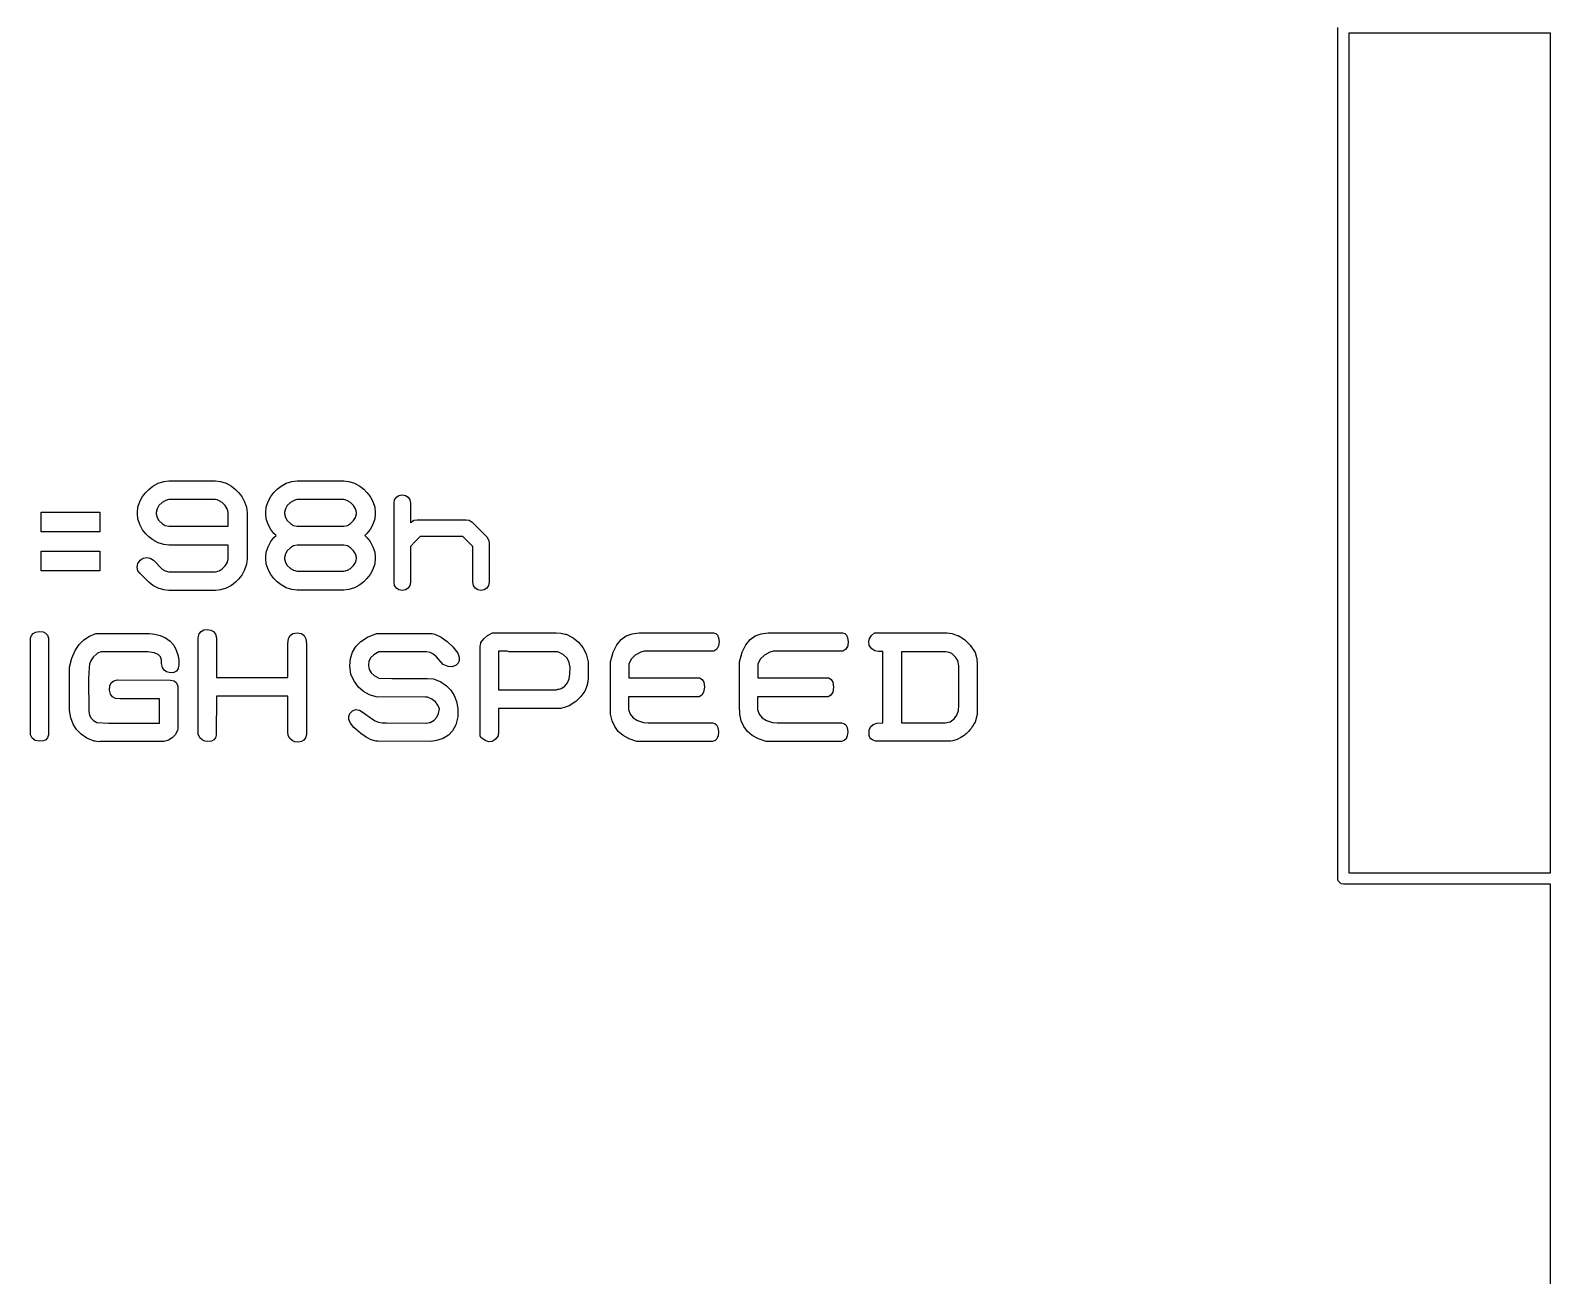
# Model space of a CAD drawing. Header units: inches. Extents: x 2.93 to 6.73, y -4.05 to -2.01.
# Drawn here: x 3.936 to 4.472, y -2.857 to -2.418 of the extents above; entities that cross this region are included whole.
import ezdxf

# ---------------------------------------------------------------- set-up
doc = ezdxf.new("R2010")
doc.units = ezdxf.units.IN
doc.header["$MEASUREMENT"] = 0
doc.layers.add('BLACK', color=7, linetype='CONTINUOUS')

msp = doc.modelspace()

# ---------------------------------------------------------------- linework, layer by layer
at = {"layer": 'BLACK', "linetype": 'CONTINUOUS'}
for p, q in [((4.39705, -2.71693), (4.39705, -2.41693)), ((4.40098, -2.4189), (4.40098, -2.71496)), ((4.47205, -2.4189), (4.40098, -2.4189)), ((4.47205, -2.71496), (4.47205, -2.4189)), ((3.98123, -2.57759), (3.98322, -2.57694)), ((3.98322, -2.57694), (3.98509, -2.57674)), ((3.98509, -2.57674), (4.00146, -2.57674)), ((4.00146, -2.57674), (4.00328, -2.57694)), ((4.00328, -2.57694), (4.00526, -2.57759)), ((4.02645, -2.57759), (4.02844, -2.57694)), ((4.02844, -2.57694), (4.03031, -2.57674)), ((4.03031, -2.57674), (4.04668, -2.57674)), ((4.04668, -2.57674), (4.0485, -2.57694)), ((4.0485, -2.57694), (4.05048, -2.57759)), ((3.97478, -2.58405), (3.97574, -2.58222)), ((3.97574, -2.58222), (3.97688, -2.58081)), ((3.97688, -2.58081), (3.97798, -2.57971)), ((3.97798, -2.57971), (3.97939, -2.57857)), ((3.97939, -2.57857), (3.98123, -2.57759)), ((4.00526, -2.57759), (4.00711, -2.57857)), ((4.00711, -2.57857), (4.00852, -2.57971)), ((4.00852, -2.57971), (4.00962, -2.58081)), ((4.00962, -2.58081), (4.01076, -2.58222)), ((4.01076, -2.58222), (4.01174, -2.58406)), ((4.02, -2.58404), (4.02096, -2.5822)), ((4.02096, -2.5822), (4.02209, -2.5808)), ((4.02209, -2.5808), (4.0232, -2.5797)), ((4.0232, -2.5797), (4.02461, -2.57857)), ((4.02461, -2.57857), (4.02645, -2.57759)), ((4.05048, -2.57759), (4.05232, -2.57857)), ((4.05232, -2.57857), (4.05373, -2.5797)), ((4.05373, -2.5797), (4.05484, -2.5808)), ((4.05484, -2.5808), (4.05597, -2.5822)), ((4.05597, -2.5822), (4.05696, -2.58404)), ((4.06462, -2.58341), (4.06524, -2.58249)), ((4.06524, -2.58249), (4.06615, -2.58187)), ((4.06615, -2.58187), (4.06727, -2.58166)), ((4.06727, -2.58166), (4.0684, -2.58187)), ((4.0684, -2.58187), (4.06934, -2.58249)), ((4.06934, -2.58249), (4.06998, -2.58341)), ((3.94005, -2.59474), (3.94005, -2.58781)), ((3.94005, -2.58781), (3.96072, -2.58781)), ((3.96072, -2.58781), (3.96072, -2.59474)), ((3.97396, -2.58788), (3.97416, -2.58604)), ((3.97396, -2.58791), (3.97396, -2.58788)), ((3.97396, -2.58835), (3.97396, -2.58791)), ((3.97416, -2.58604), (3.97478, -2.58405)), ((3.98096, -2.58655), (3.98063, -2.58788)), ((3.98063, -2.58788), (3.98063, -2.58832)), ((3.98156, -2.58545), (3.98096, -2.58655)), ((3.98267, -2.58435), (3.98156, -2.58545)), ((3.98377, -2.58371), (3.98267, -2.58435)), ((3.98452, -2.58343), (3.98377, -2.58371)), ((3.98509, -2.58335), (3.98452, -2.58343)), ((4.00146, -2.58335), (3.98509, -2.58335)), ((4.00203, -2.58343), (4.00146, -2.58335)), ((4.00275, -2.58371), (4.00203, -2.58343)), ((4.00383, -2.58435), (4.00275, -2.58371)), ((4.00493, -2.58545), (4.00383, -2.58435)), ((4.00557, -2.58655), (4.00493, -2.58545)), ((4.00585, -2.58731), (4.00557, -2.58655)), ((4.00593, -2.58788), (4.00585, -2.58731)), ((4.00593, -2.59274), (4.00593, -2.58788)), ((4.01174, -2.58406), (4.01239, -2.58605)), ((4.01239, -2.58605), (4.0126, -2.58792)), ((4.01917, -2.58787), (4.01937, -2.58601)), ((4.01917, -2.58788), (4.01917, -2.58787)), ((4.01917, -2.58831), (4.01917, -2.58788)), ((4.01937, -2.58601), (4.02, -2.58404)), ((4.02617, -2.58655), (4.02584, -2.58788)), ((4.02584, -2.58788), (4.02584, -2.58832)), ((4.02678, -2.58545), (4.02617, -2.58655)), ((4.02788, -2.58435), (4.02678, -2.58545)), ((4.02898, -2.58371), (4.02788, -2.58435)), ((4.02974, -2.58343), (4.02898, -2.58371)), ((4.03031, -2.58335), (4.02974, -2.58343)), ((4.04668, -2.58335), (4.03031, -2.58335)), ((4.04724, -2.58343), (4.04668, -2.58335)), ((4.04797, -2.58371), (4.04724, -2.58343)), ((4.04905, -2.58435), (4.04797, -2.58371)), ((4.05015, -2.58545), (4.04905, -2.58435)), ((4.05078, -2.58655), (4.05015, -2.58545)), ((4.05106, -2.58731), (4.05078, -2.58655)), ((4.05114, -2.58788), (4.05106, -2.58731)), ((4.05114, -2.58832), (4.05114, -2.58788)), ((4.05696, -2.58404), (4.05761, -2.58602)), ((4.05761, -2.58602), (4.05781, -2.58787)), ((4.05781, -2.58787), (4.05781, -2.58831)), ((4.06441, -2.58453), (4.06462, -2.58341)), ((4.06441, -2.61248), (4.06441, -2.58453)), ((4.06998, -2.58341), (4.0702, -2.58453)), ((4.0702, -2.58453), (4.0702, -2.59154)), ((3.97415, -2.59012), (3.97396, -2.58835)), ((3.97478, -2.59209), (3.97415, -2.59012)), ((3.97574, -2.59393), (3.97478, -2.59209)), ((3.98063, -2.58832), (3.98096, -2.58959)), ((3.98096, -2.58959), (3.98156, -2.59064)), ((3.98156, -2.59064), (3.98267, -2.59174)), ((3.98267, -2.59174), (3.98377, -2.59241)), ((3.98377, -2.59241), (3.98509, -2.59274)), ((3.98509, -2.59274), (4.00593, -2.59274)), ((4.0126, -2.58792), (4.0126, -2.60423)), ((4.01937, -2.59008), (4.01917, -2.58831)), ((4.02, -2.59205), (4.01937, -2.59008)), ((4.02096, -2.59388), (4.02, -2.59205)), ((4.02584, -2.58832), (4.02617, -2.58959)), ((4.02617, -2.58959), (4.02678, -2.59064)), ((4.02678, -2.59064), (4.02788, -2.59174)), ((4.02788, -2.59174), (4.02898, -2.59241)), ((4.02898, -2.59241), (4.03031, -2.59274)), ((4.03031, -2.59274), (4.04668, -2.59274)), ((4.04668, -2.59274), (4.04797, -2.59241)), ((4.04797, -2.59241), (4.04905, -2.59174)), ((4.04905, -2.59174), (4.05015, -2.59064)), ((4.05015, -2.59064), (4.05078, -2.58959)), ((4.05078, -2.58959), (4.05114, -2.58832)), ((4.05696, -2.59205), (4.05597, -2.59388)), ((4.05761, -2.59008), (4.05696, -2.59205)), ((4.05781, -2.58831), (4.05761, -2.59008)), ((4.0702, -2.59154), (4.07042, -2.59126)), ((4.07042, -2.59126), (4.07142, -2.59063)), ((4.07142, -2.59063), (4.07251, -2.59043)), ((4.07251, -2.59043), (4.08987, -2.59043)), ((4.08987, -2.59043), (4.09092, -2.59063)), ((4.09092, -2.59063), (4.09191, -2.59126)), ((4.09191, -2.59126), (4.09709, -2.59651)), ((3.96072, -2.59474), (3.94005, -2.59474)), ((3.97688, -2.59534), (3.97574, -2.59393)), ((3.97798, -2.59644), (3.97688, -2.59534)), ((3.97939, -2.59757), (3.97798, -2.59644)), ((3.98123, -2.59853), (3.97939, -2.59757)), ((3.98322, -2.59915), (3.98123, -2.59853)), ((4.02, -2.59995), (4.02096, -2.59811)), ((4.02209, -2.59528), (4.02096, -2.59388)), ((4.02096, -2.59811), (4.02209, -2.59671)), ((4.02281, -2.596), (4.02209, -2.59528)), ((4.02209, -2.59671), (4.02281, -2.596)), ((4.05484, -2.59528), (4.05412, -2.596)), ((4.05412, -2.596), (4.05484, -2.59671)), ((4.05597, -2.59388), (4.05484, -2.59528)), ((4.05484, -2.59671), (4.05597, -2.59811)), ((4.05597, -2.59811), (4.05696, -2.59995)), ((4.07201, -2.59796), (4.0702, -2.59981)), ((4.07367, -2.59628), (4.07201, -2.59796)), ((4.08866, -2.59628), (4.07367, -2.59628)), ((4.09219, -2.59981), (4.08866, -2.59628)), ((4.09709, -2.59651), (4.09776, -2.59747)), ((4.09776, -2.59747), (4.09798, -2.59855)), ((4.09798, -2.59855), (4.09798, -2.61248)), ((3.94005, -2.60843), (3.94005, -2.60151)), ((3.94005, -2.60151), (3.96072, -2.60151)), ((3.96072, -2.60151), (3.96072, -2.60843)), ((3.97599, -2.60401), (3.97727, -2.60378)), ((3.97727, -2.60378), (3.97851, -2.60401)), ((3.98509, -2.59935), (3.98322, -2.59915)), ((4.00593, -2.59935), (3.98509, -2.59935)), ((4.00593, -2.60424), (4.00593, -2.59935)), ((4.01917, -2.60368), (4.01937, -2.60191)), ((4.01917, -2.60372), (4.01917, -2.60368)), ((4.01917, -2.60412), (4.01917, -2.60372)), ((4.01937, -2.60191), (4.02, -2.59995)), ((4.02617, -2.60247), (4.02584, -2.60372)), ((4.02584, -2.60372), (4.02584, -2.60416)), ((4.02678, -2.60143), (4.02617, -2.60247)), ((4.02788, -2.60034), (4.02678, -2.60143)), ((4.02898, -2.59968), (4.02788, -2.60034)), ((4.03031, -2.59935), (4.02898, -2.59968)), ((4.04668, -2.59935), (4.03031, -2.59935)), ((4.04797, -2.59968), (4.04668, -2.59935)), ((4.04905, -2.60034), (4.04797, -2.59968)), ((4.05015, -2.60143), (4.04905, -2.60034)), ((4.05078, -2.60247), (4.05015, -2.60143)), ((4.05114, -2.60372), (4.05078, -2.60247)), ((4.05114, -2.60416), (4.05114, -2.60372)), ((4.05696, -2.59995), (4.05761, -2.60191)), ((4.05761, -2.60191), (4.05781, -2.60368)), ((4.05781, -2.60368), (4.05781, -2.60412)), ((4.0702, -2.59981), (4.0702, -2.61249)), ((4.09219, -2.61249), (4.09219, -2.59981)), ((3.96072, -2.60843), (3.94005, -2.60843)), ((3.9739, -2.60714), (3.97416, -2.60586)), ((3.97416, -2.60839), (3.9739, -2.60714)), ((3.97416, -2.60586), (3.97495, -2.60471)), ((3.97495, -2.60939), (3.97416, -2.60839)), ((3.97495, -2.60471), (3.97599, -2.60401)), ((3.97851, -2.60401), (3.97964, -2.60471)), ((3.97964, -2.60471), (3.98267, -2.6078)), ((3.98267, -2.6078), (3.98377, -2.60841)), ((3.98377, -2.60841), (3.98509, -2.60874)), ((3.98509, -2.60874), (4.00146, -2.60874)), ((4.00146, -2.60874), (4.00275, -2.60841)), ((4.00275, -2.60841), (4.00383, -2.60779)), ((4.00383, -2.60779), (4.00493, -2.60668)), ((4.00493, -2.60668), (4.00557, -2.60557)), ((4.00557, -2.60557), (4.00585, -2.60481)), ((4.00585, -2.60481), (4.00593, -2.60424)), ((4.01174, -2.60808), (4.01076, -2.60992)), ((4.01239, -2.60609), (4.01174, -2.60808)), ((4.0126, -2.60423), (4.01239, -2.60609)), ((4.01937, -2.60598), (4.01917, -2.60412)), ((4.02, -2.60796), (4.01937, -2.60598)), ((4.02096, -2.60979), (4.02, -2.60796)), ((4.02584, -2.60416), (4.02617, -2.60547)), ((4.02617, -2.60547), (4.02678, -2.60656)), ((4.02678, -2.60656), (4.02788, -2.60766)), ((4.02788, -2.60766), (4.02898, -2.60826)), ((4.02898, -2.60826), (4.03031, -2.60858)), ((4.03031, -2.60858), (4.04668, -2.60858)), ((4.04668, -2.60858), (4.04797, -2.60826)), ((4.04797, -2.60826), (4.04905, -2.60766)), ((4.04905, -2.60766), (4.05015, -2.60656)), ((4.05015, -2.60656), (4.05078, -2.60547)), ((4.05078, -2.60547), (4.05106, -2.60472)), ((4.05106, -2.60472), (4.05114, -2.60416)), ((4.05696, -2.60796), (4.05597, -2.60979)), ((4.05761, -2.60597), (4.05696, -2.60796)), ((4.05781, -2.60412), (4.05761, -2.60597)), ((3.97798, -2.61246), (3.97495, -2.60939)), ((3.97939, -2.61358), (3.97798, -2.61246)), ((3.98123, -2.61453), (3.97939, -2.61358)), ((3.98322, -2.61516), (3.98123, -2.61453)), ((4.00526, -2.61453), (4.00328, -2.61516)), ((4.00711, -2.61357), (4.00526, -2.61453)), ((4.00852, -2.61243), (4.00711, -2.61357)), ((4.00962, -2.61133), (4.00852, -2.61243)), ((4.01076, -2.60992), (4.00962, -2.61133)), ((4.02209, -2.6112), (4.02096, -2.60979)), ((4.0232, -2.61229), (4.02209, -2.6112)), ((4.02461, -2.61342), (4.0232, -2.61229)), ((4.02645, -2.61438), (4.02461, -2.61342)), ((4.02844, -2.615), (4.02645, -2.61438)), ((4.05048, -2.61438), (4.0485, -2.615)), ((4.05232, -2.61342), (4.05048, -2.61438)), ((4.05373, -2.61229), (4.05232, -2.61342)), ((4.05484, -2.6112), (4.05373, -2.61229)), ((4.05597, -2.60979), (4.05484, -2.6112)), ((4.06462, -2.61361), (4.06441, -2.61248)), ((4.06524, -2.61453), (4.06462, -2.61361)), ((4.06615, -2.61515), (4.06524, -2.61453)), ((4.06934, -2.61453), (4.0684, -2.61515)), ((4.06998, -2.61361), (4.06934, -2.61453)), ((4.0702, -2.61249), (4.06998, -2.61361)), ((4.0924, -2.61361), (4.09219, -2.61249)), ((4.09301, -2.61453), (4.0924, -2.61361)), ((4.09393, -2.61515), (4.09301, -2.61453)), ((4.09712, -2.61452), (4.09618, -2.61515)), ((4.09776, -2.6136), (4.09712, -2.61452)), ((4.09798, -2.61248), (4.09776, -2.6136)), ((3.98509, -2.61535), (3.98322, -2.61516)), ((4.00146, -2.61535), (3.98509, -2.61535)), ((4.00328, -2.61516), (4.00146, -2.61535)), ((4.03031, -2.6152), (4.02844, -2.615)), ((4.04668, -2.6152), (4.03031, -2.6152)), ((4.0485, -2.615), (4.04668, -2.6152)), ((4.06727, -2.61535), (4.06615, -2.61515)), ((4.0684, -2.61515), (4.06727, -2.61535)), ((4.09505, -2.61535), (4.09393, -2.61515)), ((4.09618, -2.61515), (4.09505, -2.61535)), ((3.93658, -2.6312), (3.93717, -2.63053)), ((3.93717, -2.63053), (3.93807, -2.63008)), ((3.93807, -2.63008), (3.93939, -2.62987)), ((3.93939, -2.62987), (3.9407, -2.62998)), ((3.9407, -2.62998), (3.94161, -2.6304)), ((3.94161, -2.6304), (3.94225, -2.63109)), ((3.95702, -2.63144), (3.95933, -2.6305)), ((3.95933, -2.6305), (3.97818, -2.6305)), ((3.97818, -2.6305), (3.98013, -2.63073)), ((3.98013, -2.63073), (3.982, -2.63125)), ((3.99536, -2.6321), (3.99576, -2.63068)), ((3.99576, -2.63068), (3.99642, -2.62978)), ((3.99642, -2.62978), (3.99732, -2.62927)), ((3.99732, -2.62927), (3.99856, -2.62912)), ((3.99856, -2.62912), (3.99984, -2.62931)), ((3.99984, -2.62931), (4.00078, -2.62985)), ((4.00078, -2.62985), (4.00145, -2.63074)), ((4.00145, -2.63074), (4.00187, -2.6321)), ((4.02776, -2.63124), (4.02876, -2.63058)), ((4.02876, -2.63058), (4.03031, -2.63033)), ((4.03031, -2.63033), (4.03182, -2.63058)), ((4.03182, -2.63058), (4.03279, -2.63125)), ((4.05507, -2.63184), (4.05826, -2.6305)), ((4.05826, -2.6305), (4.05958, -2.6305)), ((4.05958, -2.6305), (4.05991, -2.6305)), ((4.05991, -2.6305), (4.07634, -2.6305)), ((4.07634, -2.6305), (4.07667, -2.6305)), ((4.07667, -2.6305), (4.077, -2.6305)), ((4.077, -2.6305), (4.07788, -2.6305)), ((4.07788, -2.6305), (4.07876, -2.63072)), ((4.07876, -2.63072), (4.08103, -2.63186)), ((4.09738, -2.63127), (4.09913, -2.63035)), ((4.09913, -2.63035), (4.10045, -2.63035)), ((4.10045, -2.63035), (4.10078, -2.63035)), ((4.10078, -2.63035), (4.10265, -2.63035)), ((4.10265, -2.63035), (4.10309, -2.63035)), ((4.10309, -2.63035), (4.10354, -2.63035)), ((4.10354, -2.63035), (4.10398, -2.63035)), ((4.10398, -2.63035), (4.10442, -2.63035)), ((4.10442, -2.63035), (4.10563, -2.63035)), ((4.10563, -2.63035), (4.10761, -2.63035)), ((4.10761, -2.63035), (4.10806, -2.63035)), ((4.10806, -2.63035), (4.10872, -2.63035)), ((4.10872, -2.63035), (4.10927, -2.63035)), ((4.10927, -2.63035), (4.10993, -2.63035)), ((4.10993, -2.63035), (4.1118, -2.63035)), ((4.1118, -2.63035), (4.11246, -2.63035)), ((4.11246, -2.63035), (4.11324, -2.63035)), ((4.11324, -2.63035), (4.1139, -2.63035)), ((4.1139, -2.63035), (4.11467, -2.63035)), ((4.11467, -2.63035), (4.11533, -2.63035)), ((4.11533, -2.63035), (4.1161, -2.63035)), ((4.1161, -2.63035), (4.11831, -2.63035)), ((4.11831, -2.63035), (4.11864, -2.63035)), ((4.11864, -2.63035), (4.11908, -2.63035)), ((4.11908, -2.63035), (4.11941, -2.63035)), ((4.11941, -2.63035), (4.11996, -2.63035)), ((4.11996, -2.63035), (4.12117, -2.63035)), ((4.12117, -2.63035), (4.12161, -2.63035)), ((4.12161, -2.63035), (4.12315, -2.6304)), ((4.12315, -2.6304), (4.1247, -2.63079)), ((4.14619, -2.63141), (4.1483, -2.63062)), ((4.1483, -2.63062), (4.1508, -2.63035)), ((4.1508, -2.63035), (4.17698, -2.63035)), ((4.17698, -2.63035), (4.17781, -2.63055)), ((4.17781, -2.63055), (4.17841, -2.63117)), ((4.1917, -2.63141), (4.1938, -2.63062)), ((4.1938, -2.63062), (4.1963, -2.63035)), ((4.1963, -2.63035), (4.22249, -2.63035)), ((4.22249, -2.63035), (4.22331, -2.63055)), ((4.22331, -2.63055), (4.22392, -2.63117)), ((4.23268, -2.63126), (4.23381, -2.63035)), ((4.23381, -2.63035), (4.23514, -2.63035)), ((4.23514, -2.63035), (4.23547, -2.63035)), ((4.23547, -2.63035), (4.25895, -2.63035)), ((4.25895, -2.63035), (4.25928, -2.63035)), ((4.25928, -2.63035), (4.26107, -2.63056)), ((4.26107, -2.63056), (4.26291, -2.63123)), ((3.93625, -2.63213), (3.93658, -2.6312)), ((3.93625, -2.6663), (3.93625, -2.63213)), ((3.94225, -2.63109), (3.94264, -2.63213)), ((3.94264, -2.63213), (3.94264, -2.6663)), ((3.95199, -2.63654), (3.95339, -2.63443)), ((3.95339, -2.63443), (3.95506, -2.63274)), ((3.95506, -2.63274), (3.95702, -2.63144)), ((3.982, -2.63125), (3.98381, -2.63209)), ((3.98381, -2.63209), (3.9855, -2.63325)), ((3.9855, -2.63325), (3.98677, -2.63467)), ((3.98677, -2.63467), (3.98766, -2.63642)), ((3.99536, -2.66599), (3.99536, -2.6321)), ((4.00187, -2.6321), (4.00187, -2.64604)), ((4.027, -2.63403), (4.02717, -2.63232)), ((4.027, -2.64604), (4.027, -2.63403)), ((4.02717, -2.63232), (4.02776, -2.63124)), ((4.03279, -2.63125), (4.03336, -2.63237)), ((4.03336, -2.63237), (4.03351, -2.63414)), ((4.03351, -2.63414), (4.03351, -2.6661)), ((4.04972, -2.63714), (4.05093, -2.63516)), ((4.05093, -2.63516), (4.05267, -2.6334)), ((4.05267, -2.6334), (4.05507, -2.63184)), ((4.08103, -2.63186), (4.08314, -2.63335)), ((4.08314, -2.63335), (4.0851, -2.63522)), ((4.0851, -2.63522), (4.08692, -2.63752)), ((4.09472, -2.63497), (4.09505, -2.63409)), ((4.09472, -2.63813), (4.09472, -2.63497)), ((4.09505, -2.63376), (4.09604, -2.63241)), ((4.09505, -2.63409), (4.09505, -2.63376)), ((4.09604, -2.63241), (4.09738, -2.63127)), ((4.1247, -2.63079), (4.12503, -2.63079)), ((4.12503, -2.63079), (4.1275, -2.63201)), ((4.1275, -2.63201), (4.12946, -2.63356)), ((4.12946, -2.63356), (4.131, -2.63545)), ((4.131, -2.63545), (4.13213, -2.63772)), ((4.14162, -2.6371), (4.14288, -2.63456)), ((4.14288, -2.63456), (4.14441, -2.6327)), ((4.14441, -2.6327), (4.14619, -2.63141)), ((4.17819, -2.63605), (4.17709, -2.63681)), ((4.17881, -2.63493), (4.17819, -2.63605)), ((4.17841, -2.63117), (4.17879, -2.63207)), ((4.17879, -2.63207), (4.17897, -2.63331)), ((4.17897, -2.63331), (4.17881, -2.63493)), ((4.18712, -2.6371), (4.18839, -2.63456)), ((4.18839, -2.63456), (4.18991, -2.6327)), ((4.18991, -2.6327), (4.1917, -2.63141)), ((4.22369, -2.63605), (4.22259, -2.63681)), ((4.22432, -2.63493), (4.22369, -2.63605)), ((4.22392, -2.63117), (4.22429, -2.63207)), ((4.22429, -2.63207), (4.22447, -2.63331)), ((4.22447, -2.63331), (4.22432, -2.63493)), ((4.23173, -2.63341), (4.23201, -2.63227)), ((4.23183, -2.63475), (4.23173, -2.63341)), ((4.2328, -2.63591), (4.23183, -2.63475)), ((4.23201, -2.63227), (4.23268, -2.63126)), ((4.23389, -2.63662), (4.2328, -2.63591)), ((4.26291, -2.63123), (4.26325, -2.63123)), ((4.26325, -2.63123), (4.26551, -2.6327)), ((4.26551, -2.6327), (4.26748, -2.63469)), ((4.26748, -2.63469), (4.2692, -2.63728)), ((3.95007, -2.6424), (3.95088, -2.63917)), ((3.95088, -2.63917), (3.95199, -2.63654)), ((3.95707, -2.64128), (3.95691, -2.64261)), ((3.9575, -2.64012), (3.95707, -2.64128)), ((3.95839, -2.63884), (3.9575, -2.64012)), ((3.95988, -2.63741), (3.95839, -2.63884)), ((3.96121, -2.63696), (3.95988, -2.63741)), ((3.97444, -2.63696), (3.96121, -2.63696)), ((3.97768, -2.63695), (3.97444, -2.63696)), ((3.97984, -2.63732), (3.97768, -2.63695)), ((3.98123, -2.63794), (3.97984, -2.63732)), ((3.98206, -2.63877), (3.98123, -2.63794)), ((3.98248, -2.6398), (3.98206, -2.63877)), ((3.98248, -2.64115), (3.98248, -2.6398)), ((3.98276, -2.64252), (3.98248, -2.64115)), ((3.98766, -2.63642), (3.98829, -2.63843)), ((3.98829, -2.63843), (3.98856, -2.64008)), ((3.98855, -2.64143), (3.98829, -2.64293)), ((3.98856, -2.64008), (3.98855, -2.64143)), ((4.04883, -2.64198), (4.04902, -2.63939)), ((4.04902, -2.63939), (4.04972, -2.63714)), ((4.05555, -2.64036), (4.05539, -2.64177)), ((4.05615, -2.63913), (4.05555, -2.64036)), ((4.05728, -2.638), (4.05615, -2.63913)), ((4.05909, -2.63696), (4.05728, -2.638)), ((4.07435, -2.63696), (4.05909, -2.63696)), ((4.07587, -2.63699), (4.07435, -2.63696)), ((4.07711, -2.63719), (4.07587, -2.63699)), ((4.0781, -2.63774), (4.07711, -2.63719)), ((4.07937, -2.63873), (4.0781, -2.63774)), ((4.08174, -2.64148), (4.07937, -2.63873)), ((4.08349, -2.64219), (4.08174, -2.64148)), ((4.08698, -2.64098), (4.08626, -2.6417)), ((4.08692, -2.63752), (4.08735, -2.63898)), ((4.08735, -2.64009), (4.08698, -2.64098)), ((4.08735, -2.63898), (4.08735, -2.64009)), ((4.09472, -2.66656), (4.09472, -2.63813)), ((4.10199, -2.63681), (4.10122, -2.63681)), ((4.10122, -2.63681), (4.10122, -2.63813)), ((4.10122, -2.63813), (4.10122, -2.63846)), ((4.10122, -2.63846), (4.10122, -2.64033)), ((4.10122, -2.64033), (4.10122, -2.64077)), ((4.10122, -2.64077), (4.10122, -2.6422)), ((4.10243, -2.63681), (4.10199, -2.63681)), ((4.10287, -2.63681), (4.10243, -2.63681)), ((4.10364, -2.63681), (4.10287, -2.63681)), ((4.10442, -2.63681), (4.10364, -2.63681)), ((4.10497, -2.63696), (4.10442, -2.63681)), ((4.10607, -2.63696), (4.10497, -2.63696)), ((4.10794, -2.63696), (4.10607, -2.63696)), ((4.10827, -2.63696), (4.10794, -2.63696)), ((4.1096, -2.63696), (4.10827, -2.63696)), ((4.11103, -2.63696), (4.1096, -2.63696)), ((4.11147, -2.63696), (4.11103, -2.63696)), ((4.11335, -2.63696), (4.11147, -2.63696)), ((4.11368, -2.63696), (4.11335, -2.63696)), ((4.115, -2.63696), (4.11368, -2.63696)), ((4.11621, -2.63696), (4.115, -2.63696)), ((4.11676, -2.63696), (4.11621, -2.63696)), ((4.1182, -2.63696), (4.11676, -2.63696)), ((4.11864, -2.63696), (4.1182, -2.63696)), ((4.12051, -2.63696), (4.11864, -2.63696)), ((4.12139, -2.63696), (4.12051, -2.63696)), ((4.12216, -2.63696), (4.12139, -2.63696)), ((4.12408, -2.63796), (4.12216, -2.63696)), ((4.12538, -2.6392), (4.12408, -2.63796)), ((4.12619, -2.6407), (4.12538, -2.6392)), ((4.12653, -2.64254), (4.12619, -2.6407)), ((4.13213, -2.63772), (4.13286, -2.64047)), ((4.13286, -2.64047), (4.13286, -2.64388)), ((4.14066, -2.6405), (4.14162, -2.6371)), ((4.14066, -2.65607), (4.14066, -2.6405)), ((4.14806, -2.6395), (4.14717, -2.64128)), ((4.14717, -2.64128), (4.14717, -2.6462)), ((4.14943, -2.63812), (4.14806, -2.6395)), ((4.15135, -2.63709), (4.14943, -2.63812)), ((4.15262, -2.63681), (4.15135, -2.63709)), ((4.17709, -2.63681), (4.15262, -2.63681)), ((4.18616, -2.6405), (4.18712, -2.6371)), ((4.18616, -2.65607), (4.18616, -2.6405)), ((4.19356, -2.6395), (4.19267, -2.64128)), ((4.19267, -2.64128), (4.19267, -2.6462)), ((4.19493, -2.63812), (4.19356, -2.6395)), ((4.19686, -2.63709), (4.19493, -2.63812)), ((4.19812, -2.63681), (4.19686, -2.63709)), ((4.22259, -2.63681), (4.19812, -2.63681)), ((4.23516, -2.63693), (4.23389, -2.63662)), ((4.23668, -2.63684), (4.23516, -2.63693)), ((4.23668, -2.6616), (4.23668, -2.63684)), ((4.24406, -2.63696), (4.24329, -2.63696)), ((4.24329, -2.63696), (4.24329, -2.6616)), ((4.25806, -2.63696), (4.24406, -2.63696)), ((4.25884, -2.63696), (4.25806, -2.63696)), ((4.26009, -2.63722), (4.25884, -2.63696)), ((4.26104, -2.63762), (4.26009, -2.63722)), ((4.26228, -2.63892), (4.26104, -2.63762)), ((4.26313, -2.64004), (4.26228, -2.63892)), ((4.26347, -2.64191), (4.26313, -2.64004)), ((4.2692, -2.63728), (4.26975, -2.63904)), ((4.26975, -2.63904), (4.26986, -2.63925)), ((4.26986, -2.63925), (4.26997, -2.64145)), ((4.26997, -2.64145), (4.26997, -2.65905)), ((3.95007, -2.65463), (3.95007, -2.6424)), ((3.95691, -2.64261), (3.95677, -2.64637)), ((3.95677, -2.64637), (3.9568, -2.65799)), ((3.98334, -2.64346), (3.98276, -2.64252)), ((3.98425, -2.64408), (3.98334, -2.64346)), ((3.98557, -2.6444), (3.98425, -2.64408)), ((3.98685, -2.64432), (3.98557, -2.6444)), ((3.98772, -2.64383), (3.98685, -2.64432)), ((3.98829, -2.64293), (3.98772, -2.64383)), ((4.00187, -2.64604), (4.027, -2.64604)), ((4.04922, -2.64501), (4.04883, -2.64198)), ((4.05043, -2.64744), (4.04922, -2.64501)), ((4.05539, -2.64177), (4.0557, -2.64319)), ((4.0557, -2.64319), (4.05637, -2.64438)), ((4.05637, -2.64438), (4.05745, -2.64539)), ((4.05745, -2.64539), (4.05903, -2.64624)), ((4.05903, -2.64624), (4.06366, -2.64638)), ((4.06366, -2.64638), (4.07546, -2.64635)), ((4.07546, -2.64635), (4.07579, -2.64635)), ((4.07579, -2.64635), (4.07612, -2.64635)), ((4.07612, -2.64635), (4.07832, -2.6465)), ((4.07832, -2.6465), (4.08086, -2.64759)), ((4.08495, -2.64223), (4.08349, -2.64219)), ((4.08626, -2.6417), (4.08495, -2.64223)), ((4.10122, -2.6422), (4.10122, -2.64419)), ((4.10122, -2.64419), (4.10122, -2.64451)), ((4.10122, -2.64451), (4.10122, -2.64495)), ((4.10122, -2.64495), (4.10122, -2.6454)), ((4.10122, -2.6454), (4.10122, -2.64881)), ((4.12555, -2.64791), (4.12613, -2.64653)), ((4.12613, -2.64653), (4.12635, -2.64484)), ((4.12635, -2.64484), (4.12653, -2.64254)), ((4.13288, -2.64647), (4.13245, -2.64878)), ((4.13286, -2.64388), (4.13288, -2.64647)), ((4.14717, -2.6462), (4.17213, -2.6462)), ((4.17213, -2.6462), (4.17302, -2.64672)), ((4.17302, -2.64672), (4.17359, -2.64774)), ((4.19267, -2.6462), (4.21764, -2.6462)), ((4.21764, -2.6462), (4.21852, -2.64672)), ((4.21852, -2.64672), (4.21909, -2.64774)), ((4.26347, -2.65577), (4.26347, -2.64191)), ((3.96413, -2.65049), (3.96426, -2.64897)), ((3.96448, -2.65193), (3.96413, -2.65049)), ((3.96426, -2.64897), (3.96477, -2.64795)), ((3.96519, -2.65287), (3.96448, -2.65193)), ((3.96477, -2.64795), (3.96562, -2.64727)), ((3.96562, -2.64727), (3.96694, -2.64691)), ((3.96694, -2.64691), (3.98557, -2.64696)), ((3.98557, -2.64696), (3.98688, -2.64724)), ((3.98688, -2.64724), (3.98772, -2.64791)), ((3.98772, -2.64791), (3.98822, -2.64906)), ((3.98822, -2.64906), (3.98822, -2.66414)), ((4.05191, -2.6494), (4.05043, -2.64744)), ((4.05367, -2.65096), (4.05191, -2.6494)), ((4.05573, -2.65215), (4.05367, -2.65096)), ((4.05617, -2.65226), (4.05573, -2.65215)), ((4.08086, -2.64759), (4.08288, -2.64893)), ((4.08288, -2.64893), (4.08446, -2.6505)), ((4.08446, -2.6505), (4.08565, -2.65234)), ((4.10122, -2.64881), (4.10122, -2.64914)), ((4.10122, -2.64914), (4.10122, -2.64947)), ((4.10122, -2.64947), (4.10122, -2.65035)), ((4.10122, -2.65035), (4.10254, -2.65035)), ((4.10254, -2.65035), (4.10287, -2.65035)), ((4.10287, -2.65035), (4.10475, -2.65035)), ((4.10475, -2.65035), (4.10519, -2.65035)), ((4.10519, -2.65035), (4.10662, -2.65035)), ((4.10662, -2.65035), (4.10717, -2.65035)), ((4.10717, -2.65035), (4.10838, -2.65035)), ((4.10838, -2.65035), (4.10971, -2.65035)), ((4.10971, -2.65035), (4.11004, -2.65035)), ((4.11004, -2.65035), (4.11191, -2.65035)), ((4.11191, -2.65035), (4.11235, -2.65035)), ((4.11235, -2.65035), (4.11379, -2.65035)), ((4.11379, -2.65035), (4.11511, -2.65035)), ((4.11511, -2.65035), (4.11544, -2.65035)), ((4.11544, -2.65035), (4.11732, -2.65035)), ((4.11732, -2.65035), (4.11798, -2.65035)), ((4.11798, -2.65035), (4.12139, -2.65035)), ((4.12139, -2.65035), (4.12172, -2.65035)), ((4.12172, -2.65035), (4.12216, -2.6502)), ((4.12216, -2.6502), (4.12261, -2.6502)), ((4.12261, -2.6502), (4.12327, -2.64998)), ((4.12327, -2.64998), (4.12461, -2.64905)), ((4.12461, -2.64905), (4.12555, -2.64791)), ((4.1316, -2.65085), (4.1303, -2.65275)), ((4.13245, -2.64878), (4.1316, -2.65085)), ((4.17351, -2.65125), (4.17288, -2.65227)), ((4.17379, -2.6495), (4.17351, -2.65125)), ((4.17359, -2.64774), (4.17379, -2.6495)), ((4.21901, -2.65125), (4.21838, -2.65227)), ((4.21929, -2.6495), (4.21901, -2.65125)), ((4.21909, -2.64774), (4.21929, -2.6495)), ((3.95006, -2.65771), (3.95007, -2.65463)), ((3.96629, -2.65343), (3.96519, -2.65287)), ((3.96793, -2.65358), (3.96629, -2.65343)), ((3.98171, -2.65358), (3.96793, -2.65358)), ((3.98171, -2.6622), (3.98171, -2.65358)), ((4.00187, -2.65266), (4.00176, -2.66633)), ((4.027, -2.65266), (4.00187, -2.65266)), ((4.027, -2.66517), (4.027, -2.65266)), ((4.0498, -2.65775), (4.05088, -2.65738)), ((4.05088, -2.65738), (4.05218, -2.6576)), ((4.05815, -2.65281), (4.05617, -2.65226)), ((4.07546, -2.65296), (4.05815, -2.65281)), ((4.07623, -2.65296), (4.07546, -2.65296)), ((4.07779, -2.65371), (4.07623, -2.65296)), ((4.07897, -2.65463), (4.07779, -2.65371)), ((4.07983, -2.65576), (4.07897, -2.65463)), ((4.08042, -2.6571), (4.07983, -2.65576)), ((4.08013, -2.65877), (4.08042, -2.6571)), ((4.08565, -2.65234), (4.08647, -2.65448)), ((4.08647, -2.65448), (4.08691, -2.65699)), ((4.08691, -2.65699), (4.08692, -2.65995)), ((4.10232, -2.65696), (4.10122, -2.65696)), ((4.10122, -2.65696), (4.10122, -2.65829)), ((4.10276, -2.65696), (4.10232, -2.65696)), ((4.10309, -2.65696), (4.10276, -2.65696)), ((4.1053, -2.65696), (4.10309, -2.65696)), ((4.10607, -2.65696), (4.1053, -2.65696)), ((4.10673, -2.65696), (4.10607, -2.65696)), ((4.10861, -2.65696), (4.10673, -2.65696)), ((4.10894, -2.65696), (4.10861, -2.65696)), ((4.11026, -2.65696), (4.10894, -2.65696)), ((4.11169, -2.65696), (4.11026, -2.65696)), ((4.11213, -2.65696), (4.11169, -2.65696)), ((4.11401, -2.65696), (4.11213, -2.65696)), ((4.11434, -2.65696), (4.11401, -2.65696)), ((4.11566, -2.65696), (4.11434, -2.65696)), ((4.11687, -2.65696), (4.11566, -2.65696)), ((4.11742, -2.65696), (4.11687, -2.65696)), ((4.11886, -2.65696), (4.11742, -2.65696)), ((4.1193, -2.65696), (4.11886, -2.65696)), ((4.12117, -2.65696), (4.1193, -2.65696)), ((4.12205, -2.65696), (4.12117, -2.65696)), ((4.12283, -2.65696), (4.12205, -2.65696)), ((4.12316, -2.65696), (4.12283, -2.65696)), ((4.1236, -2.65685), (4.12316, -2.65696)), ((4.12448, -2.65664), (4.1236, -2.65685)), ((4.1247, -2.65652), (4.12448, -2.65664)), ((4.12613, -2.65609), (4.1247, -2.65652)), ((4.1285, -2.65449), (4.12613, -2.65609)), ((4.1303, -2.65275), (4.1285, -2.65449)), ((4.14076, -2.65892), (4.14066, -2.65607)), ((4.14705, -2.65281), (4.147, -2.65734)), ((4.147, -2.65734), (4.14763, -2.659)), ((4.17191, -2.65281), (4.14705, -2.65281)), ((4.17288, -2.65227), (4.17191, -2.65281)), ((4.18626, -2.65892), (4.18616, -2.65607)), ((4.19256, -2.65281), (4.1925, -2.65734)), ((4.1925, -2.65734), (4.19313, -2.659)), ((4.21741, -2.65281), (4.19256, -2.65281)), ((4.21838, -2.65227), (4.21741, -2.65281)), ((4.26332, -2.6577), (4.26347, -2.65577)), ((3.95049, -2.66032), (3.95006, -2.65771)), ((3.95131, -2.66253), (3.95049, -2.66032)), ((3.9525, -2.66442), (3.95131, -2.66253)), ((3.9568, -2.65799), (3.95702, -2.65937)), ((3.95702, -2.65937), (3.95761, -2.66034)), ((3.95761, -2.66034), (3.95848, -2.66117)), ((3.95848, -2.66117), (3.95966, -2.66186)), ((3.95966, -2.66186), (3.96375, -2.66214)), ((3.96375, -2.66214), (3.98171, -2.6622)), ((4.04845, -2.65977), (4.04884, -2.65879)), ((4.0485, -2.66085), (4.04845, -2.65977)), ((4.04903, -2.6621), (4.0485, -2.66085)), ((4.04884, -2.65879), (4.0498, -2.65775)), ((4.05024, -2.66364), (4.04903, -2.6621)), ((4.05218, -2.6576), (4.05391, -2.65863)), ((4.05391, -2.65863), (4.05607, -2.66022)), ((4.05607, -2.66022), (4.05779, -2.66133)), ((4.05779, -2.66133), (4.05895, -2.66184)), ((4.05895, -2.66184), (4.06023, -2.66208)), ((4.06023, -2.66208), (4.06168, -2.66204)), ((4.06168, -2.66204), (4.0759, -2.66215)), ((4.0759, -2.66215), (4.07678, -2.66189)), ((4.07678, -2.66189), (4.07711, -2.66189)), ((4.07711, -2.66189), (4.07851, -2.66111)), ((4.07851, -2.66111), (4.0795, -2.66008)), ((4.0795, -2.66008), (4.08013, -2.65877)), ((4.08618, -2.6627), (4.08506, -2.6648)), ((4.08692, -2.65995), (4.08618, -2.6627)), ((4.10122, -2.65829), (4.10122, -2.65862)), ((4.10122, -2.65862), (4.10122, -2.66049)), ((4.10122, -2.66049), (4.10122, -2.66093)), ((4.10122, -2.66093), (4.10122, -2.66237)), ((4.10122, -2.66237), (4.10122, -2.66435)), ((4.14128, -2.66131), (4.14076, -2.65892)), ((4.14219, -2.66334), (4.14128, -2.66131)), ((4.14763, -2.659), (4.14867, -2.66028)), ((4.14867, -2.66028), (4.15018, -2.66126)), ((4.15018, -2.66126), (4.15229, -2.66193)), ((4.15229, -2.66193), (4.15394, -2.66204)), ((4.15394, -2.66204), (4.1766, -2.66204)), ((4.1766, -2.66204), (4.17748, -2.66222)), ((4.17748, -2.66222), (4.17812, -2.66273)), ((4.17812, -2.66273), (4.17858, -2.66366)), ((4.18678, -2.66131), (4.18626, -2.65892)), ((4.18769, -2.66334), (4.18678, -2.66131)), ((4.19313, -2.659), (4.19417, -2.66028)), ((4.19417, -2.66028), (4.19568, -2.66126)), ((4.19568, -2.66126), (4.19779, -2.66193)), ((4.19779, -2.66193), (4.19945, -2.66204)), ((4.19945, -2.66204), (4.2221, -2.66204)), ((4.2221, -2.66204), (4.22298, -2.66222)), ((4.22298, -2.66222), (4.22362, -2.66273)), ((4.22362, -2.66273), (4.22408, -2.66366)), ((4.23237, -2.66341), (4.23325, -2.66257)), ((4.23325, -2.66257), (4.23462, -2.66209)), ((4.23462, -2.66209), (4.23668, -2.66204)), ((4.23668, -2.66204), (4.23668, -2.6616)), ((4.24329, -2.6616), (4.24329, -2.66204)), ((4.24329, -2.66204), (4.25718, -2.66204)), ((4.25718, -2.66204), (4.25865, -2.66205)), ((4.25865, -2.66205), (4.26038, -2.66171)), ((4.26038, -2.66171), (4.2618, -2.66061)), ((4.2618, -2.66061), (4.26276, -2.65929)), ((4.26276, -2.65929), (4.26332, -2.6577)), ((4.26878, -2.66243), (4.26843, -2.66322)), ((4.2692, -2.6618), (4.26878, -2.66243)), ((4.26997, -2.65905), (4.2692, -2.6618)), ((3.93686, -2.66748), (3.93625, -2.6663)), ((3.9379, -2.66821), (3.93686, -2.66748)), ((3.9395, -2.6685), (3.9379, -2.66821)), ((3.9417, -2.66798), (3.94081, -2.66839)), ((3.9423, -2.66731), (3.9417, -2.66798)), ((3.94264, -2.6663), (3.9423, -2.66731)), ((3.95409, -2.66604), (3.9525, -2.66442)), ((3.95612, -2.6674), (3.95409, -2.66604)), ((3.95867, -2.6685), (3.95612, -2.6674)), ((3.9849, -2.66813), (3.98332, -2.66857)), ((3.98619, -2.66735), (3.9849, -2.66813)), ((3.98726, -2.66623), (3.98619, -2.66735)), ((3.9881, -2.66469), (3.98726, -2.66623)), ((3.98822, -2.66414), (3.9881, -2.66469)), ((3.99602, -2.66726), (3.99536, -2.66599)), ((3.99681, -2.66807), (3.99602, -2.66726)), ((3.99773, -2.66852), (3.99681, -2.66807)), ((4.00086, -2.66798), (4.00003, -2.66844)), ((4.00143, -2.6673), (4.00086, -2.66798)), ((4.00176, -2.66633), (4.00143, -2.6673)), ((4.02711, -2.66644), (4.027, -2.66517)), ((4.02773, -2.66754), (4.02711, -2.66644)), ((4.02851, -2.66827), (4.02773, -2.66754)), ((4.02948, -2.66869), (4.02851, -2.66827)), ((4.03265, -2.66811), (4.03185, -2.66861)), ((4.03321, -2.66731), (4.03265, -2.66811)), ((4.03351, -2.6661), (4.03321, -2.66731)), ((4.05242, -2.66555), (4.05024, -2.66364)), ((4.05275, -2.66577), (4.05242, -2.66555)), ((4.05459, -2.66708), (4.05275, -2.66577)), ((4.05638, -2.66798), (4.05459, -2.66708)), ((4.05815, -2.6685), (4.05638, -2.66798)), ((4.07943, -2.66822), (4.07755, -2.66866)), ((4.08175, -2.66751), (4.07943, -2.66822)), ((4.0836, -2.66638), (4.08175, -2.66751)), ((4.08506, -2.6648), (4.0836, -2.66638)), ((4.09505, -2.66722), (4.09472, -2.66656)), ((4.09658, -2.6683), (4.09505, -2.66722)), ((4.10003, -2.66789), (4.09896, -2.66855)), ((4.10111, -2.66656), (4.10003, -2.66789)), ((4.10122, -2.66512), (4.10111, -2.66656)), ((4.10122, -2.66435), (4.10122, -2.66468)), ((4.10122, -2.66468), (4.10122, -2.66512)), ((4.14346, -2.66506), (4.14219, -2.66334)), ((4.14515, -2.66652), (4.14346, -2.66506)), ((4.14731, -2.66772), (4.14515, -2.66652)), ((4.15003, -2.66866), (4.14731, -2.66772)), ((4.17756, -2.66829), (4.1766, -2.66866)), ((4.17823, -2.66764), (4.17756, -2.66829)), ((4.17866, -2.66666), (4.17823, -2.66764)), ((4.17858, -2.66366), (4.1788, -2.66521)), ((4.1788, -2.66521), (4.17866, -2.66666)), ((4.18897, -2.66506), (4.18769, -2.66334)), ((4.19065, -2.66652), (4.18897, -2.66506)), ((4.19281, -2.66772), (4.19065, -2.66652)), ((4.19553, -2.66866), (4.19281, -2.66772)), ((4.22306, -2.66829), (4.2221, -2.66866)), ((4.22373, -2.66764), (4.22306, -2.66829)), ((4.22416, -2.66666), (4.22373, -2.66764)), ((4.22408, -2.66366), (4.2243, -2.66521)), ((4.2243, -2.66521), (4.22416, -2.66666)), ((4.23183, -2.66653), (4.23188, -2.66467)), ((4.23209, -2.66722), (4.23183, -2.66653)), ((4.23188, -2.66467), (4.23237, -2.66341)), ((4.23249, -2.66768), (4.23209, -2.66722)), ((4.23304, -2.66801), (4.23249, -2.66768)), ((4.23414, -2.6685), (4.23304, -2.66801)), ((4.2617, -2.66829), (4.26137, -2.66839)), ((4.26291, -2.66785), (4.2617, -2.66829)), ((4.26424, -2.66718), (4.26291, -2.66785)), ((4.26479, -2.6668), (4.26424, -2.66718)), ((4.26534, -2.66653), (4.26479, -2.6668)), ((4.26571, -2.6661), (4.26534, -2.66653)), ((4.26611, -2.66586), (4.26571, -2.6661)), ((4.2665, -2.6654), (4.26611, -2.66586)), ((4.26688, -2.6651), (4.2665, -2.6654)), ((4.26743, -2.66441), (4.26688, -2.6651)), ((4.26799, -2.66389), (4.26743, -2.66441)), ((4.26809, -2.66356), (4.26799, -2.66389)), ((4.2682, -2.66334), (4.26809, -2.66356)), ((4.26843, -2.66322), (4.2682, -2.66334)), ((3.94081, -2.66839), (3.9395, -2.6685)), ((3.95911, -2.6685), (3.95867, -2.6685)), ((3.96008, -2.66868), (3.95911, -2.6685)), ((3.96088, -2.66866), (3.96008, -2.66868)), ((3.98061, -2.66866), (3.96088, -2.66866)), ((3.98138, -2.66866), (3.98061, -2.66866)), ((3.98332, -2.66857), (3.98138, -2.66866)), ((3.99884, -2.66864), (3.99773, -2.66852)), ((4.00003, -2.66844), (3.99884, -2.66864)), ((4.0307, -2.66881), (4.02948, -2.66869)), ((4.03185, -2.66861), (4.0307, -2.66881)), ((4.0587, -2.6685), (4.05815, -2.6685)), ((4.07755, -2.66866), (4.0587, -2.6685)), ((4.09784, -2.66868), (4.09658, -2.6683)), ((4.09896, -2.66855), (4.09784, -2.66868)), ((4.15091, -2.66866), (4.15003, -2.66866)), ((4.15135, -2.66866), (4.15091, -2.66866)), ((4.15334, -2.66866), (4.15135, -2.66866)), ((4.1766, -2.66866), (4.15334, -2.66866)), ((4.19642, -2.66866), (4.19553, -2.66866)), ((4.19686, -2.66866), (4.19642, -2.66866)), ((4.19884, -2.66866), (4.19686, -2.66866)), ((4.2221, -2.66866), (4.19884, -2.66866)), ((4.23469, -2.6685), (4.23414, -2.6685)), ((4.23547, -2.6685), (4.23469, -2.6685)), ((4.23624, -2.6685), (4.23547, -2.6685)), ((4.23668, -2.6685), (4.23624, -2.6685)), ((4.26071, -2.6685), (4.23668, -2.6685)), ((4.26137, -2.66839), (4.26071, -2.6685)), ((4.40098, -2.71496), (4.47205, -2.71496)), ((4.3972, -2.71768), (4.39705, -2.71693)), ((4.39826, -2.71875), (4.3972, -2.71768)), ((4.39902, -2.7189), (4.39826, -2.71875)), ((4.47205, -2.7189), (4.39902, -2.7189)), ((4.47205, -2.91693), (4.47205, -2.7189))]:
    msp.add_line(p, q, dxfattribs=at)

doc.saveas('drawing.dxf')
